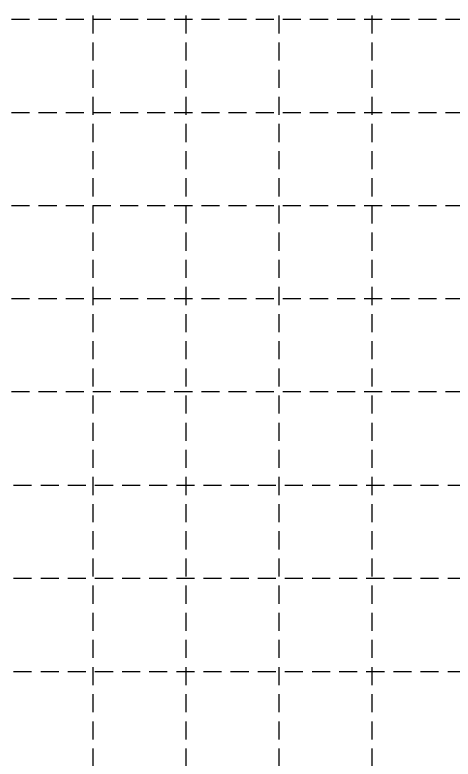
# Model space of a CAD drawing. Header units: inches. Extents: x 45655 to 51424, y 20024 to 23633.
# Drawn here: x 46934 to 47358, y 20483 to 21203 of the extents above; entities that cross this region are included whole.
import ezdxf

# ---------------------------------------------------------------- set-up
doc = ezdxf.new("R2010")
doc.units = ezdxf.units.IN
doc.header["$MEASUREMENT"] = 0
doc.linetypes.add('HIDDEN', pattern=[0.375, 0.25, -0.125])
doc.layers.add('GRID', color=254, linetype='HIDDEN')

msp = doc.modelspace()

# ---------------------------------------------------------------- linework, layer by layer
at = {"layer": 'GRID', "linetype": 'HIDDEN', "ltscale": 70}
for p, q in [((47009.24, 23538.55), (47009.24, 20388.15)), ((47099.24, 23538.55), (47099.24, 20388.15)), ((47189.24, 23538.55), (47189.24, 20388.15)), ((47279.24, 23538.55), (47279.24, 20388.15)), ((45749.24, 21198.55), (51329.24, 21198.55)), ((45749.24, 21108.55), (51329.24, 21108.55)), ((45749.24, 21018.55), (51329.24, 21018.55)), ((45749.24, 20928.55), (51329.24, 20928.55)), ((45749.24, 20838.55), (51329.24, 20838.55)), ((45751.26, 20748.15), (51331.26, 20748.15)), ((45751.26, 20658.15), (51331.26, 20658.15)), ((45751.26, 20568.15), (51331.26, 20568.15))]:
    msp.add_line(p, q, dxfattribs=at)

doc.saveas('drawing.dxf')
